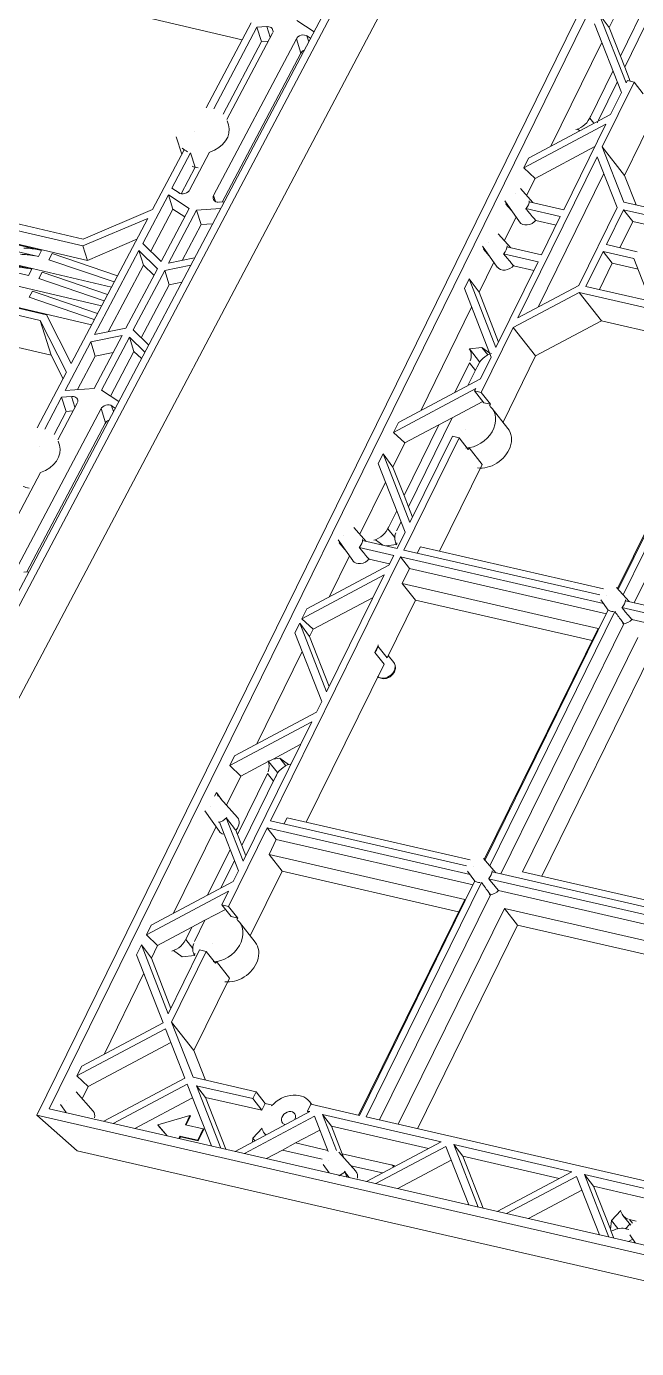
# Model space of a CAD drawing. Extents: x 4116 to 5931, y -3683 to -1260.
# Drawn here: x 4976.6 to 5067.9, y -1578.8 to -1380.9 of the extents above; entities that cross this region are included whole.
import ezdxf

# ---------------------------------------------------------------- set-up
doc = ezdxf.new("R2010")
doc.units = 0
doc.header["$MEASUREMENT"] = 0
doc.layers.get('0').update_dxf_attribs({"true_color": 0xffffff})
doc.layers.add('61', color=7, linetype='Continuous', true_color=0xffffff)

# ---------------------------------------------------------------- blocks, each defined once
blk = doc.blocks.new('u15')
at = {"layer": '61', "color": 7, "linetype": 'Continuous', "lineweight": 13}
for p, q in [((0.28, 151.9), (-132.61, -118.36)), ((0.89, 150.35), (-130.75, -117.37)), ((-38.07, 51.89), (-44.61, 38.59)), ((-45.26, 40.24), (-40.05, 50.84)), ((-46.93, 44.51), (-45.15, 48.13)), ((-48.41, 46.51), (-46.93, 44.51)), ((-48.41, 46.51), (-44.39, 36.23)), ((-45.1, 34.77), (-49.12, 45.06)), ((-45.26, 40.24), (-46.93, 44.51)), ((-55.66, 26.75), (-48.03, 42.26)), ((-44.61, 38.59), (-45.26, 40.24)), ((-49.83, 30.95), (-46.36, 37.99)), ((-43.79, 36.48), (-44.61, 38.59)), ((-45.72, 36.34), (-48.52, 30.65)), ((-47.99, 26.63), (-43.21, 36.35)), ((-44.21, 36.58), (-44.39, 36.23)), ((-43.21, 36.35), (-44.21, 36.58)), ((-41.83, 34.6), (-43.21, 36.35)), ((-45.1, 34.77), (-46.71, 31.51)), ((-44.64, 22.38), (-39.74, 32.35)), ((-47.42, 30.06), (-59.72, 23.51)), ((-59, 24.97), (-46.71, 31.51)), ((-47.42, 30.06), (-53.73, 17.23)), ((-49.22, 30.18), (-49.83, 30.95)), ((-51.32, 29.06), (-51.66, 29.31)), ((-58.03, 21.92), (-49.08, 26.69)), ((-47.99, 26.63), (-44.64, 22.38)), ((-44.76, 18.36), (-47.99, 26.63)), ((-60.58, 1.04), (-48.71, 25.17)), ((-59.72, 23.51), (-59, 24.97)), ((-48.71, 25.17), (-45.73, 17.54)), ((-58.03, 21.92), (-59.72, 23.51)), ((-59.29, 19.37), (-58.03, 21.92)), ((-47.72, 22.63), (-57.54, 2.66)), ((-44.64, 22.38), (-42.9, 17.94)), ((-58.34, 18.29), (-60.2, 20.39)), ((-62.55, 18.54), (-60.35, 15.41)), ((-62.39, 18.07), (-62.32, 18.21)), ((-62.19, 18.02), (-62.39, 18.07)), ((-61.54, 17.1), (-62.39, 18.07)), ((-58.9, 18.42), (-53.73, 17.23)), ((-19.86, 12.65), (-44.76, 18.36)), ((-62.62, 12.6), (-60.87, 16.15)), ((-54.24, 16.2), (-59.41, 17.39)), ((-54.24, 16.2), (-57.05, 10.47)), ((-45.73, 17.54), (-51.45, 5.9)), ((-47.34, 12), (-44.77, 17.22)), ((-44.77, 17.22), (-43.39, 15.47)), ((-35.1, 15), (-44.77, 17.22)), ((-57.92, 15.61), (-54.87, 14.91)), ((-43.39, 15.47), (-45.32, 11.54)), ((-43.39, 15.47), (-36.98, 14)), ((-61.66, 11.53), (-63.52, 13.63)), ((-42.72, 10.94), (-47.34, 12)), ((-65.88, 11.77), (-63.68, 8.65)), ((-65.72, 11.31), (-65.65, 11.45)), ((-65.72, 11.31), (-65.51, 11.26)), ((-64.87, 10.34), (-65.72, 11.31)), ((-62.74, 10.62), (-57.56, 9.44)), ((-57.05, 10.47), (-62.23, 11.66)), ((-50.41, 5.76), (-47.84, 10.97)), ((-47.84, 10.97), (-43.22, 9.91)), ((-46.46, 9.22), (-47.84, 10.97)), ((-43.22, 9.91), (-40.73, 3.54)), ((-66.41, 4.9), (-64.2, 9.39)), ((-57.56, 9.44), (-63.87, -3.39)), ((-58.19, 8.15), (-61.25, 8.85)), ((-46.46, 9.22), (-48.39, 5.29)), ((-42.61, 8.34), (-46.46, 9.22)), ((-68.6, 5.44), (-67.89, 6.9)), ((-67.89, 6.9), (-66.41, 4.9)), ((-63.87, -3.39), (-67.89, 6.9)), ((-68.6, 5.44), (-64.58, -4.85)), ((-66.41, 4.9), (-63.48, -2.6)), ((-61.3, -0.42), (-51.42, 4.84)), ((-51.45, 5.9), (-60.58, 1.04)), ((-26.51, -0.87), (-51.42, 4.84)), ((-51.42, 4.84), (-48.06, 0.59)), ((-40.73, 3.54), (-50.41, 5.76)), ((-75.14, -12.87), (-67.51, 2.65)), ((-48.06, 0.59), (-57.94, -4.67)), ((-48.06, 0.59), (-28.2, -3.97)), ((-61.3, -0.42), (-66.08, -10.14)), ((-57.94, -4.67), (-61.3, -0.42)), ((-26.51, -0.87), (-45.57, -39.62)), ((-25.51, -1.1), (-44.85, -40.43)), ((-67.85, -3.62), (-65.98, -3.39)), ((-67.85, -3.62), (-66.35, -5.52)), ((-65.98, -3.39), (-65.09, -4.52)), ((-65.98, -3.39), (-64.81, -4.26)), ((-45.67, -39.5), (-27.3, -2.13)), ((-43.2, -41.62), (-24.13, -2.85)), ((-70.04, -10.15), (-67.84, -5.68)), ((-67.84, -5.68), (-66.94, -6.82)), ((-66.35, -5.52), (-66.24, -5.51)), ((-64.58, -4.85), (-66.19, -8.1)), ((-62.81, -14.58), (-57.94, -4.67)), ((-66.53, -5.99), (-68.06, -9.1)), ((-79.2, -16.1), (-66.9, -9.56)), ((-66.19, -8.1), (-78.48, -14.65)), ((-66.9, -9.56), (-67.08, -9.91)), ((-65.84, -11.48), (-70.44, -13.93)), ((-67.08, -9.91), (-66.08, -10.14)), ((-65.69, -11.66), (-67.08, -9.91)), ((-66.08, -10.14), (-64.69, -11.89)), ((-64.69, -11.89), (-65.69, -11.66)), ((-64.69, -11.89), (-64.82, -12.14)), ((-62.08, -15.51), (-64.45, -12.51)), ((-79.2, -16.1), (-78.48, -14.65)), ((-77.62, -25.58), (-72.41, -14.98)), ((-72.41, -14.98), (-77.51, -17.69)), ((-70.44, -13.93), (-76.98, -27.23)), ((-70.44, -13.93), (-72.41, -14.98)), ((-62.08, -15.51), (-62.08, -15.51)), ((-79.29, -21.31), (-77.51, -17.69)), ((-77.51, -17.69), (-79.2, -16.1)), ((-69.4, -16.9), (-77.67, -33.72)), ((-70.4, -16.68), (-76.75, -29.59)), ((-69.4, -16.9), (-70.4, -16.68)), ((-68.02, -18.65), (-69.4, -16.9)), ((-81.49, -20.76), (-80.77, -19.31)), ((-76.75, -29.59), (-80.77, -19.31)), ((-80.77, -19.31), (-79.29, -21.31)), ((-67.9, -18.41), (-68.02, -18.65)), ((-65.92, -20.91), (-67.9, -18.41)), ((-81.49, -20.76), (-77.47, -31.05)), ((-79.29, -21.31), (-77.62, -25.58)), ((-72.31, -33.9), (-65.92, -20.91)), ((-84.23, -31.35), (-80.4, -23.56)), ((-77.62, -25.58), (-76.98, -27.23)), ((-76.98, -27.23), (-76.36, -28.8)), ((-80.07, -30.55), (-78.73, -27.83)), ((-78.08, -29.48), (-78.76, -30.85)), ((-83.28, -32.43), (-85.14, -30.33)), ((-80.07, -30.55), (-79.02, -31.87)), ((-77.47, -31.05), (-78.67, -33.49)), ((-87.49, -32.18), (-85.29, -35.31)), ((-87.33, -32.65), (-87.26, -32.51)), ((-87.33, -32.65), (-87.13, -32.7)), ((-86.48, -33.62), (-87.33, -32.65)), ((-84.35, -33.33), (-79.18, -34.52)), ((-78.67, -33.49), (-83.84, -32.3)), ((-80.81, -33), (-81.9, -32.19)), ((-78.75, -32.91), (-80.33, -33.11)), ((-75.65, -34.18), (-75.19, -33.24)), ((-47.8, -39.52), (-75.19, -33.24)), ((-78.18, -34.75), (-97.62, -74.29)), ((-88.86, -40.76), (-85.81, -34.57)), ((-79.81, -35.81), (-82.86, -35.11)), ((-79.18, -34.52), (-79.9, -36)), ((-78.18, -34.75), (-76.79, -36.5)), ((-47.8, -41.72), (-78.18, -34.75)), ((-48.32, -40.45), (-77.67, -33.72)), ((-92.91, -44), (-80.62, -37.46)), ((-79.9, -36), (-92.2, -42.54)), ((-80.62, -37.46), (-89.22, -54.95)), ((-77.89, -38.73), (-76.79, -36.5)), ((-76.79, -36.5), (-47.35, -43.25)), ((-75.92, -41.23), (-77.89, -38.73)), ((-48.6, -45.45), (-77.89, -38.73)), ((-43.95, -41.45), (-45.81, -39.34)), ((-82.27, -40.82), (-91.23, -45.59)), ((-80.16, -49.85), (-75.92, -41.23)), ((-49.5, -47.29), (-75.92, -41.23)), ((-48.16, -41.2), (-47.09, -42.72)), ((-2.43, -50.97), (-44.51, -41.32)), ((-92.91, -44), (-92.2, -42.54)), ((-65.52, -80.19), (-47.08, -42.69)), ((-64.8, -81), (-46.08, -42.92)), ((-1.91, -52.24), (-45.02, -42.35)), ((-93.96, -46.12), (-93.24, -44.67)), ((-93.24, -44.67), (-91.76, -46.67)), ((-89.22, -54.95), (-93.24, -44.67)), ((-91.23, -45.59), (-92.91, -44)), ((-65.62, -80.07), (-48.6, -45.45)), ((-44.75, -44.78), (-63.15, -82.2)), ((-43.53, -44.13), (-1.47, -53.77)), ((-93.96, -46.12), (-89.94, -56.41)), ((-91.76, -46.67), (-91.23, -45.59)), ((-91.76, -46.67), (-88.83, -54.16)), ((-59.91, -81.89), (-42.66, -46.81)), ((-99.66, -62.74), (-92.87, -48.92)), ((-81.54, -48.1), (-82, -49.04)), ((-80.62, -50.79), (-82, -49.04)), ((-81.54, -48.1), (-80.16, -49.85)), ((-57.03, -82.55), (-40.68, -49.31)), ((-92.26, -74.47), (-80.62, -50.79)), ((-79.18, -50.55), (-79.99, -49.51)), ((-89.94, -56.41), (-90.71, -57.98)), ((-90.71, -57.98), (-103, -64.52)), ((-103.72, -65.98), (-91.43, -59.43)), ((-91.43, -59.43), (-101.69, -80.31)), ((-93.08, -62.8), (-97.24, -65.01)), ((-103.72, -65.98), (-103, -64.52)), ((-97.24, -65.01), (-97.95, -65.39)), ((-97.24, -65.01), (-96.22, -64.89)), ((-96.22, -64.89), (-95.33, -66.02)), ((-96.22, -64.89), (-94.94, -65.84)), ((-102.04, -67.57), (-103.72, -65.98)), ((-102.56, -76.3), (-98.08, -67.18)), ((-97.95, -65.39), (-102.04, -67.57)), ((-98.08, -67.18), (-97.18, -68.32)), ((-97.9, -65.36), (-96.59, -67.02)), ((-96.59, -67.02), (-96.48, -67.01)), ((-104.18, -71.93), (-102.04, -67.57)), ((-96.77, -67.48), (-101.92, -77.95)), ((-105.98, -70.57), (-105.71, -70.03)), ((-105.47, -70.64), (-105.71, -70.03)), ((-105.71, -70.03), (-104.93, -71.08)), ((-102.56, -73.77), (-105.09, -70.9)), ((-107.44, -72.76), (-105.24, -75.88)), ((-112.13, -88.1), (-105.76, -75.14)), ((-105.27, -74.45), (-102.41, -81.77)), ((-101.69, -80.31), (-104.23, -73.83)), ((-68.27, -81.03), (-97.62, -74.29)), ((-95.61, -74.76), (-95.14, -73.81)), ((-67.75, -80.09), (-95.14, -73.81)), ((-98.13, -75.33), (-103.9, -87.07)), ((-102.81, -75.68), (-102.56, -76.3)), ((-102.56, -76.3), (-101.92, -77.95)), ((-98.13, -75.33), (-96.75, -77.08)), ((-67.75, -82.29), (-98.13, -75.33)), ((-97.84, -79.31), (-96.75, -77.08)), ((-96.75, -77.08), (-67.31, -83.83)), ((-107.03, -85.39), (-103.67, -78.55)), ((-101.92, -77.95), (-101.3, -79.52)), ((-103.02, -80.2), (-105.06, -84.34)), ((-68.55, -86.03), (-97.84, -79.31)), ((-97.84, -79.31), (-95.87, -81.81)), ((-63.9, -82.03), (-65.76, -79.92)), ((-102.41, -81.77), (-103.18, -83.34)), ((-100.64, -91.51), (-95.87, -81.81)), ((-69.46, -87.87), (-95.87, -81.81)), ((-68.11, -81.78), (-67.04, -83.3)), ((-21.87, -92.81), (-64.97, -82.93)), ((-22.38, -91.55), (-64.46, -81.9)), ((-21.87, -90.62), (-59.91, -81.89)), ((-116.19, -91.34), (-103.9, -84.79)), ((-103.18, -83.34), (-115.47, -89.88)), ((-103.9, -84.79), (-104.9, -86.84)), ((-84.29, -118.37), (-67.03, -83.26)), ((-83.29, -118.6), (-66.03, -83.49)), ((-63.48, -84.7), (-21.42, -94.35)), ((-104.9, -86.84), (-103.9, -87.07)), ((-103.52, -88.59), (-104.9, -86.84)), ((-103.9, -87.07), (-102.52, -88.82)), ((-84.44, -118.34), (-68.55, -86.03)), ((-64.7, -85.35), (-81.28, -119.06)), ((-104.36, -87.53), (-107.43, -89.16)), ((-102.52, -88.82), (-103.52, -88.59)), ((-102.52, -88.82), (-102.64, -89.06)), ((-78.5, -119.7), (-62.61, -87.39)), ((-22.67, -96.55), (-62.61, -87.39)), ((-60.64, -89.89), (-62.61, -87.39)), ((-116.19, -91.34), (-115.47, -89.88)), ((-109.41, -90.21), (-114.51, -92.93)), ((-110.31, -92.05), (-109.41, -90.21)), ((-107.43, -89.16), (-109.41, -90.21)), ((-107.43, -89.16), (-109, -92.35)), ((-99.9, -92.44), (-102.27, -89.44)), ((-75.62, -120.36), (-60.64, -89.89)), ((-23.57, -98.39), (-60.64, -89.89)), ((-117.65, -94.31), (-116.93, -92.85)), ((-116.93, -92.85), (-115.45, -94.85)), ((-112.92, -103.14), (-116.93, -92.85)), ((-114.51, -92.93), (-116.19, -91.34)), ((-115.45, -94.85), (-114.51, -92.93)), ((-110.31, -92.05), (-109.26, -93.37)), ((-99.9, -92.44), (-99.9, -92.44)), ((-117.65, -94.31), (-113.66, -104.52)), ((-115.45, -94.85), (-112.53, -102.35)), ((-108.23, -93.6), (-112.92, -103.14)), ((-107.23, -93.83), (-112.42, -104.4)), ((-110.85, -94.64), (-112.14, -93.69)), ((-108.99, -94.41), (-110.85, -94.64)), ((-107.23, -93.83), (-108.23, -93.6)), ((-105.85, -95.58), (-107.23, -93.83)), ((-105.72, -95.33), (-105.85, -95.58)), ((-103.75, -97.83), (-105.72, -95.33)), ((-122.53, -109.24), (-116.56, -97.1)), ((-109.07, -108.65), (-103.75, -97.83)), ((-113.66, -104.52), (-125.87, -111.01)), ((-112.42, -104.4), (-109.07, -108.65)), ((-109.19, -112.66), (-112.42, -104.4)), ((-126.58, -112.47), (-113.31, -105.41)), ((-113.31, -105.41), (-110.43, -112.78)), ((-112.51, -107.47), (-124.9, -114.06)), ((-109.07, -108.65), (-107.33, -113.09)), ((-126.58, -112.47), (-125.87, -111.01)), ((-124.9, -114.06), (-126.58, -112.47)), ((-122.57, -119.25), (-110.43, -112.78)), ((-109.19, -112.66), (-99.77, -114.82)), ((-125.8, -115.89), (-124.9, -114.06)), ((-110.08, -113.68), (-121.16, -119.57)), ((-110.08, -113.68), (-106.46, -122.94)), ((-108.7, -113.92), (-107.32, -115.67)), ((-108.7, -113.92), (-100.28, -115.85)), ((-105.05, -123.27), (-108.7, -113.92)), ((-129.06, -116.72), (-128.18, -117.96)), ((-124.18, -117.72), (-126.7, -114.86)), ((-117.9, -120.32), (-109.28, -115.73)), ((-98.9, -117.61), (-107.32, -115.67)), ((-107.32, -115.67), (-104.28, -123.44)), ((-100.28, -115.85), (-99.77, -114.82)), ((-98.9, -117.61), (-100.28, -115.85)), ((-99.77, -114.82), (-98.39, -116.57)), ((-98.39, -116.57), (-98.9, -117.61)), ((-98.39, -116.57), (-97.33, -116.82)), ((-91.58, -116.7), (-92.08, -117.73)), ((-91.43, -116.74), (-91.78, -116.3)), ((-91.58, -116.7), (-84.29, -118.37)), ((-1.75, -148.37), (-132.61, -118.36)), ((-126.57, -123.67), (-132.61, -118.36)), ((-2.36, -146.82), (-130.75, -117.37)), ((-114.49, -119.76), (-109.67, -118.4)), ((-109.67, -118.4), (-110.35, -119.77)), ((-109.59, -118.5), (-110.23, -119.8)), ((-109.59, -118.5), (-109.67, -118.4)), ((-91.74, -117.81), (-102.91, -123.76)), ((-101.49, -124.08), (-91.04, -118.51)), ((-92.08, -117.73), (-91.74, -117.81)), ((-92.08, -117.73), (-91.94, -117.92)), ((-91.04, -118.51), (-88.98, -123.77)), ((-87.75, -123.62), (-89.85, -118.24)), ((-89.85, -118.24), (-88.47, -120)), ((-89.85, -118.24), (-72.08, -122.32)), ((-83.29, -118.6), (-38.41, -128.9)), ((-113.06, -121.43), (-114.49, -119.76)), ((-114.41, -119.86), (-114.49, -119.76)), ((-113.07, -121.43), (-114.41, -119.86)), ((-107.68, -120.38), (-110.35, -119.77)), ((-107.68, -120.38), (-108.51, -122.07)), ((-107.6, -120.48), (-108.44, -122.17)), ((-107.6, -120.48), (-107.68, -120.38)), ((-100.25, -121.79), (-98.87, -120.3)), ((-90.23, -120.57), (-93.86, -122.5)), ((-73.96, -123.32), (-88.47, -120)), ((-88.47, -120), (-86.87, -124.11)), ((-111.18, -121.46), (-111.35, -121.82)), ((-111.1, -121.56), (-111.24, -121.85)), ((-111.1, -121.56), (-111.18, -121.46)), ((-108.51, -122.07), (-111.18, -121.46)), ((-108.44, -122.17), (-111.1, -121.56)), ((-108.44, -122.17), (-108.51, -122.07)), ((-100.32, -122.38), (-100.25, -121.79)), ((-99.94, -122.18), (-100.25, -121.79)), ((-98.54, -121.05), (-98.33, -121.32)), ((-93.86, -122.5), (-95.84, -123.56)), ((-93.86, -122.5), (-89.05, -123.61)), ((-72.08, -122.32), (-83.24, -128.27)), ((2.56, -153.28), (-126.57, -123.67)), ((-95.84, -123.56), (-98.23, -124.83)), ((-89.87, -124.92), (-95.84, -123.56)), ((-84.85, -126.74), (-87.37, -123.88)), ((-86.87, -124.11), (-79.38, -125.82)), ((-86.87, -124.11), (-86.62, -124.73)), ((-81.83, -128.59), (-71.37, -123.02)), ((-71.37, -123.02), (-67.95, -131.77)), ((-70.19, -122.75), (-52.52, -126.81)), ((-70.19, -122.75), (-68.81, -124.5)), ((-66.54, -132.1), (-70.19, -122.75)), ((-68.81, -124.5), (-65.77, -132.27)), ((-54.41, -127.81), (-68.81, -124.5)), ((-89.73, -125.74), (-88.85, -126.98)), ((-80.85, -126.99), (-85.58, -125.91)), ((-79.17, -126.1), (-79.38, -125.82)), ((-70.57, -125.08), (-78.57, -129.34)), ((-86.2, -127.59), (-86.51, -126.81)), ((-63.69, -132.75), (-52.52, -126.81)), ((-51.82, -127.51), (-62.28, -133.07)), ((-48.4, -136.26), (-51.82, -127.51)), ((-50.64, -127.24), (-32.86, -131.32)), ((-50.64, -127.24), (-49.26, -128.99)), ((-50.64, -127.24), (-46.99, -136.58)), ((-59.01, -133.82), (-51.01, -129.57)), ((-46.75, -135.41), (-49.26, -128.99)), ((-34.74, -132.32), (-49.26, -128.99)), ((-46.58, -134.1), (-45.2, -132.61)), ((-46.75, -135.41), (-46.58, -134.1)), ((-45.61, -135.32), (-46.58, -134.1)), ((-44.87, -133.36), (-43.71, -134.83)), ((-43.87, -133.97), (-42.89, -134.19)), ((-43.43, -134.53), (-43.87, -133.97)), ((-46.62, -135.74), (-46.75, -135.41)), ((-46.22, -136.76), (-46.62, -135.74)), ((-43.99, -135.45), (-44.54, -135.32)), ((-44.47, -135.34), (-43.84, -134.66)), ((-43.84, -136.26), (-42.97, -137.5)), ((-44.03, -137.26), (-43.38, -136.92))]:
    blk.add_line(p, q, dxfattribs=at)
for centre, major_axis, start_param, end_param in [((-52.04, 31.46), (-2.12, -1.67), 1.078174, 2.247958), ((-46.31, 30.14), (-2.12, -1.67), 5.38955, 5.45145), ((-61.34, 19.43), (-1.18, -0.93), 0, 6.283185482025146), ((-61.34, 19.43), (0.353, 0.279), 0, 6.283185482025146), ((-60.36, 18.18), (1.25, 0.98), 4.91918, 5.77873), ((-58.98, 16.43), (1.34, 1.06), 3.109019, 4.95678), ((-64.67, 12.67), (-0.353, -0.279), 0, 6.283185482025146), ((-64.67, 12.67), (1.18, 0.93), 0, 6.283185482025146), ((-63.68, 11.41), (1.25, 0.98), 4.91918, 5.77873), ((-62.3, 9.66), (-1.34, -1.06), 6.250612, 8.098373), ((-70.05, -5.18), (-2.12, -1.67), 2.247958, 3.088373), ((-64.32, -6.49), (-2.12, -1.67), 4.253311, 5.38955), ((-68.55, -7.08), (-2.12, -1.67), 3.054842, 3.088373), ((-67.59, -14.99), (-3.14, -2.48), 0.811438, 3.273418), ((-67.59, -14.99), (-0.903, -0.713), 0, 6.283185482025146), ((-65.22, -17.99), (3.14, 2.48), 5.38955, 6.283185), ((-65.22, -17.99), (3.14, 2.48), 3.769486, 5.38955), ((-86.28, -31.29), (-0.353, -0.279), 0, 6.283185482025146), ((-86.28, -31.29), (1.18, 0.93), 0, 6.283185482025146), ((-82.28, -30.04), (-2.12, -1.67), 1.078174, 2.247958), ((-76.54, -31.36), (-2.12, -1.67), 5.38955, 6.229965), ((-85.3, -32.54), (1.25, 0.98), 4.91918, 5.77873), ((-80.78, -31.94), (-2.12, -1.67), 1.999375, 2.050169), ((-83.92, -34.29), (-1.34, -1.06), 6.250612, 8.098373), ((-46.95, -40.31), (1.18, 0.93), 0, 6.283185482025146), ((-46.95, -40.31), (-0.353, -0.279), 0, 6.283185482025146), ((-45.97, -41.56), (1.25, 0.98), 4.91918, 5.77873), ((-45.97, -41.56), (1.25, 0.98), 3.265584, 3.963591), ((-44.58, -43.31), (-1.34, -1.06), 0.791078, 1.815188), ((-83, -48.29), (1.26, 0.99), 4.968729, 5.743537), ((-80.43, -51.54), (-1.26, -0.99), 0.127649, 3.141572), ((-100.29, -66.68), (-2.12, -1.67), 2.247958, 2.974034), ((-94.56, -67.99), (-2.12, -1.67), 4.219767, 5.38955), ((-98.79, -68.58), (-2.12, -1.67), 3.054842, 3.088373), ((-106.24, -71.87), (1.18, 0.93), 0, 6.283185482025146), ((-106.24, -71.87), (-0.353, -0.279), 0, 6.283185482025146), ((-105.25, -73.12), (1.25, 0.98), 4.029883, 5.008651), ((-103.87, -74.87), (-1.34, -1.06), 1.822659, 3.174169), ((-103.87, -74.87), (-1.34, -1.06), 6.250598, 6.753387), ((-66.91, -80.89), (1.18, 0.93), 0, 6.283185482025146), ((-66.91, -80.89), (-0.353, -0.279), 0, 6.283185482025146), ((-65.92, -82.14), (1.25, 0.98), 4.91918, 5.77873), ((-65.92, -82.14), (1.25, 0.98), 3.265584, 3.963591), ((-64.54, -83.89), (-1.34, -1.06), 0.791078, 1.815188), ((-105.41, -91.92), (-3.14, -2.48), 0.811438, 3.273418), ((-112.52, -91.54), (-2.12, -1.67), 1.078174, 2.247958), ((-106.78, -92.85), (-2.12, -1.67), 5.38955, 6.229965), ((-105.41, -91.92), (-0.903, -0.713), 0, 6.283185482025146), ((-103.04, -94.92), (3.14, 2.48), 5.38955, 6.283185), ((-111.02, -93.44), (-2.12, -1.67), 1.999375, 2.050169), ((-103.04, -94.92), (3.14, 2.48), 3.769486, 5.38955), ((-127.85, -115.83), (-0.353, -0.279), 0, 6.283185482025146), ((-127.85, -115.83), (1.18, 0.93), 0, 6.283185482025146), ((-94.92, -118.78), (-3.14, -2.48), 3.018731, 4.931985), ((-125.48, -118.83), (-1.34, -1.06), 2.409577, 3.174189), ((-94.92, -118.78), (-0.903, -0.713), 5.389551, 6.283185), ((-94.92, -118.78), (-0.903, -0.713), 2.247958, 5.389551), ((-96.42, -119.38), (-2.12, -1.67), 5.974504, 6.413941), ((-94.92, -118.78), (-0.903, -0.713), 0, 0.448741), ((-88.52, -124.85), (1.18, 0.93), 0, 6.283185482025146), ((-88.52, -124.85), (-0.353, -0.279), 0, 6.283185482025146), ((-78.26, -123.54), (-2.12, -1.67), 0.445583, 0.69523), ((-87.53, -126.1), (1.25, 0.98), 4.253578, 5.008651), ((-86.15, -127.85), (-1.34, -1.06), 2.40952, 3.174169), ((-42.75, -131.68), (-2.12, -1.67), 5.974504, 6.728768), ((-45.66, -137.6), (-2.12, -1.67), 3.587176, 4.51816), ((-42.63, -135.37), (-1.18, -0.93), 0, 6.283185482025146)]:
    blk.add_ellipse(centre, major_axis=major_axis, ratio=0.77076, start_param=start_param, end_param=end_param, dxfattribs=at)
for points in [[(-59.41, 17.39), (-59.35, 17.31), (-59.29, 17.24), (-58.79, 16.65), (-58.36, 16.13), (-57.92, 15.61)], [(-62.74, 10.62), (-62.67, 10.55), (-62.61, 10.48), (-62.12, 9.89), (-61.68, 9.37), (-61.25, 8.85)], [(-84.35, -33.33), (-84.29, -33.41), (-84.23, -33.48), (-83.73, -34.07), (-83.3, -34.59), (-82.86, -35.11)], [(-46.08, -42.92), (-46.02, -42.99), (-45.97, -43.07), (-45.53, -43.69), (-45.14, -44.23), (-44.75, -44.78)], [(-43.53, -44.13), (-43.97, -43.61), (-44.4, -43.09), (-44.9, -42.5), (-44.96, -42.42), (-45.02, -42.35)], [(-79.08, -51.97), (-79.04, -51.88), (-78.95, -51.64), (-78.9, -51.24), (-78.98, -50.84), (-79.11, -50.65), (-79.18, -50.57)], [(-81.52, -52.71), (-81.46, -52.76), (-81.28, -52.87), (-80.94, -52.99), (-80.49, -53), (-80.03, -52.88), (-79.6, -52.63), (-79.28, -52.3), (-79.13, -52.07), (-79.08, -51.97)], [(-102.81, -75.68), (-103.28, -75.06), (-103.75, -74.45), (-104.23, -73.83)], [(-63.48, -84.7), (-63.92, -84.18), (-64.35, -83.66), (-64.85, -83.07), (-64.91, -83), (-64.97, -82.93)], [(-66.03, -83.49), (-65.97, -83.57), (-65.92, -83.64), (-65.48, -84.26), (-65.09, -84.81), (-64.7, -85.35)], [(-85.85, -127.67), (-86.07, -127.38), (-86.29, -127.09), (-86.51, -126.81)]]:
    blk.add_open_spline(points, degree=3, dxfattribs=at)
blk = doc.blocks.new('u16')
at = {"layer": '61', "color": 7, "linetype": 'Continuous', "lineweight": 13}
for p, q in [((7.82, -130.35), (134.44, 109.52)), ((8.42, -131.53), (136.03, 110.19)), ((11.24, -139.92), (139.69, 103.41)), ((81.71, 28.81), (52, 35.77)), ((92.47, 30), (89.88, 31.69)), ((76.33, 18.62), (83.04, 31.34)), ((83.92, 30.67), (77.47, 18.46)), ((86.24, 29.77), (79.41, 16.84)), ((85.42, 30.77), (83.92, 30.67)), ((84.59, 28.52), (83.92, 30.67)), ((85.42, 30.77), (85.92, 29.17)), ((89.82, 28.93), (77.43, 5.46)), ((78.86, 17.66), (84.59, 28.52)), ((85.62, 28.59), (84.59, 28.52)), ((89.82, 28.93), (90.5, 26.79)), ((91.94, 29.02), (91.4, 29.37)), ((91.67, 28.5), (91.4, 29.37)), ((90.5, 26.79), (78.73, 4.5)), ((57.86, -2.08), (-48.69, 22.88)), ((-48.01, 20.73), (58.54, -4.23)), ((-56.21, 19.49), (62.15, -8.23)), ((-45, 18.86), (51.21, -3.67)), ((-44.51, 19.79), (51.7, -2.75)), ((-57.69, 16.68), (60.67, -11.04)), ((-46.48, 16.04), (49.72, -6.49)), ((-45.99, 16.97), (50.21, -5.56)), ((79.67, 16.05), (79.47, 16.66)), ((-59.18, 13.86), (59.18, -13.86)), ((71.84, 14.27), (72.66, 11.66)), ((-54.14, 12.56), (52.42, -12.4)), ((68.28, 3.37), (73.02, 12.34)), ((76.83, 11.95), (73.85, 6.3)), ((73.99, 11.87), (71.19, 6.57)), ((74.67, 9.72), (73.99, 11.87)), ((72.57, 5.75), (74.67, 9.72)), ((72.27, 5.87), (71.19, 6.57)), ((33.06, 4.78), (57.9, -1.04)), ((70.67, 5.58), (66.83, -1.71)), ((73.8, 3.55), (70.67, 5.58)), ((70.67, 5.58), (71.34, 3.43)), ((77.71, 4.57), (77.43, 5.46)), ((79.01, 4.51), (78.25, 4.47)), ((56.11, -19.67), (67.58, 2.06)), ((57.86, -2.08), (67.58, 2.06)), ((68.28, 3.37), (57.9, -1.04)), ((68.02, -2.87), (71.34, 3.43)), ((69.59, -4.41), (73.8, 3.55)), ((74.89, 3.29), (70.68, -4.67)), ((73.12, 2.27), (71.34, 3.43)), ((78.49, 3.53), (74.89, 3.29)), ((74.89, 3.29), (75.56, 1.14)), ((72.71, -4.26), (75.56, 1.14)), ((77.29, 1.26), (75.56, 1.14)), ((65.93, -1.08), (58.54, -4.23)), ((69.59, -4.41), (66.83, -1.71)), ((51.21, -3.67), (51.7, -2.75)), ((53.28, -3.2), (52.79, -4.13)), ((63.05, -6.54), (53.28, -3.2)), ((58.54, -4.23), (57.86, -2.08)), ((66.26, -2.78), (59.62, -15.35)), ((69.03, -5.49), (66.26, -2.78)), ((66.26, -2.78), (66.93, -4.93)), ((74.58, -3.87), (70.68, -4.67)), ((49.72, -6.49), (50.21, -5.56)), ((62.55, -7.47), (52.79, -4.13)), ((61.65, -14.94), (66.93, -4.93)), ((64.32, -14.39), (69.03, -5.49)), ((70.12, -5.74), (65.42, -14.65)), ((68.51, -6.47), (66.93, -4.93)), ((74.02, -4.95), (70.12, -5.74)), ((70.79, -7.89), (70.12, -5.74)), ((51.47, -13.22), (26.63, -7.4)), ((51.79, -6.02), (51.3, -6.95)), ((61.07, -10.29), (51.3, -6.95)), ((61.56, -9.36), (51.79, -6.02)), ((66.61, -15.82), (70.79, -7.89)), ((72.66, -7.51), (70.79, -7.89)), ((50.31, -8.83), (49.82, -9.76)), ((59.58, -13.1), (49.82, -9.76)), ((60.07, -12.18), (50.31, -8.83)), ((53.11, -18.44), (26.65, -12.24)), ((51.47, -13.22), (55.42, -20.99)), ((53.11, -18.44), (51.47, -13.22)), ((56.11, -19.67), (52.42, -12.4)), ((63.76, -15.47), (59.06, -16.42)), ((59.55, -23.43), (63.76, -15.47)), ((64.32, -14.39), (59.62, -15.35)), ((64.85, -15.72), (60.65, -23.68)), ((67.14, -17.96), (64.85, -15.72)), ((64.85, -15.72), (65.52, -17.87)), ((67.71, -16.89), (65.42, -14.65)), ((59.06, -16.42), (55.21, -23.71)), ((59.73, -18.57), (59.06, -16.42)), ((54.9, -21.97), (53.11, -18.44)), ((57.08, -23.59), (59.73, -18.57)), ((62.41, -18.03), (59.73, -18.57)), ((61.99, -24.56), (65.52, -17.87)), ((66.62, -18.95), (65.52, -17.87)), ((51.02, -29.33), (55.42, -20.99)), ((59.55, -23.43), (55.21, -23.71)), ((63.24, -25.37), (60.65, -23.68)), ((54.69, -24.7), (52.16, -29.49)), ((54.1, -31.11), (57.01, -25.6)), ((56.19, -24.6), (54.69, -24.7)), ((55.36, -26.84), (54.69, -24.7)), ((56.69, -26.2), (56.19, -24.6)), ((48.2, -49.91), (60.59, -26.43)), ((53.55, -30.29), (55.36, -26.84)), ((56.39, -26.78), (55.36, -26.84)), ((61.27, -28.58), (60.59, -26.43)), ((62.17, -26), (62.44, -26.87)), ((62.71, -26.35), (62.17, -26)), ((49.5, -50.87), (61.27, -28.58)), ((54.35, -31.9), (54.16, -31.29)), ((44.62, -49.07), (51.52, -36)), ((49.78, -50.86), (49.03, -50.9))]:
    blk.add_line(p, q, dxfattribs=at)
for centre, major_axis, ratio, start_param, end_param in [((85.35, 29.98), (-0.954, -0.299), 0.76566, 2.607876, 4.31832), ((90.72, 28.73), (-0.954, -0.299), 0.76566, 3.592986, 5.749469), ((91.39, 26.58), (0.954, 0.299), 0.76566, 1.77924, 2.607876), ((75.85, 14.85), (-3.82, -1.2), 0.76566, 1.59409, 3.14158), ((75.66, 15.46), (3.82, 1.2), 0.76566, 0, 6.283185482025146), ((75.66, 15.46), (-1.1, -0.34), 0.76566, 0, 6.283185482025146), ((75.85, 14.85), (-3.82, -1.2), 0.76566, 0.420933, 0.71035), ((76.52, 12.7), (-3.82, -1.2), 0.76566, 0.71035, 0.97309), ((72.95, 6.51), (-0.954, -0.299), 0.76566, 0.451393, 2.607876), ((78.33, 5.25), (-0.954, -0.299), 0.76566, 5.749469, 7.459913), ((53.13, -9.81), (8.84, -4.67), 0.509224, 2.116205, 2.360175), ((53.62, -8.88), (-8.84, 4.67), 0.509224, 5.257798, 5.501768), ((52.13, -11.7), (-8.84, 4.67), 0.509224, 5.257798, 5.501768), ((56.12, -25.39), (0.954, 0.299), 0.76566, 5.749469, 7.459913), ((61.49, -26.64), (0.954, 0.299), 0.76566, 0.451393, 2.607876), ((62.16, -28.79), (-0.954, -0.299), 0.76566, 4.920833, 5.749469), ((50.34, -32.48), (1.1, 0.34), 0.76566, 0, 6.283185482025146), ((50.54, -33.1), (-3.82, -1.2), 0.76566, 1.59409, 3.14158), ((51.21, -35.25), (-3.82, -1.2), 0.76566, 0.71035, 0.97309)]:
    blk.add_ellipse(centre, major_axis=major_axis, ratio=ratio, start_param=start_param, end_param=end_param, dxfattribs=at)

msp = doc.modelspace()

# ---------------------------------------------------------------- block references
at = {"lineweight": 18}
for name, p in [('u16', (4927.16, -1411.677)), ('u15', (5110.727, -1425.558))]:
    msp.add_blockref(name, p, dxfattribs=at)

doc.saveas('drawing.dxf')
